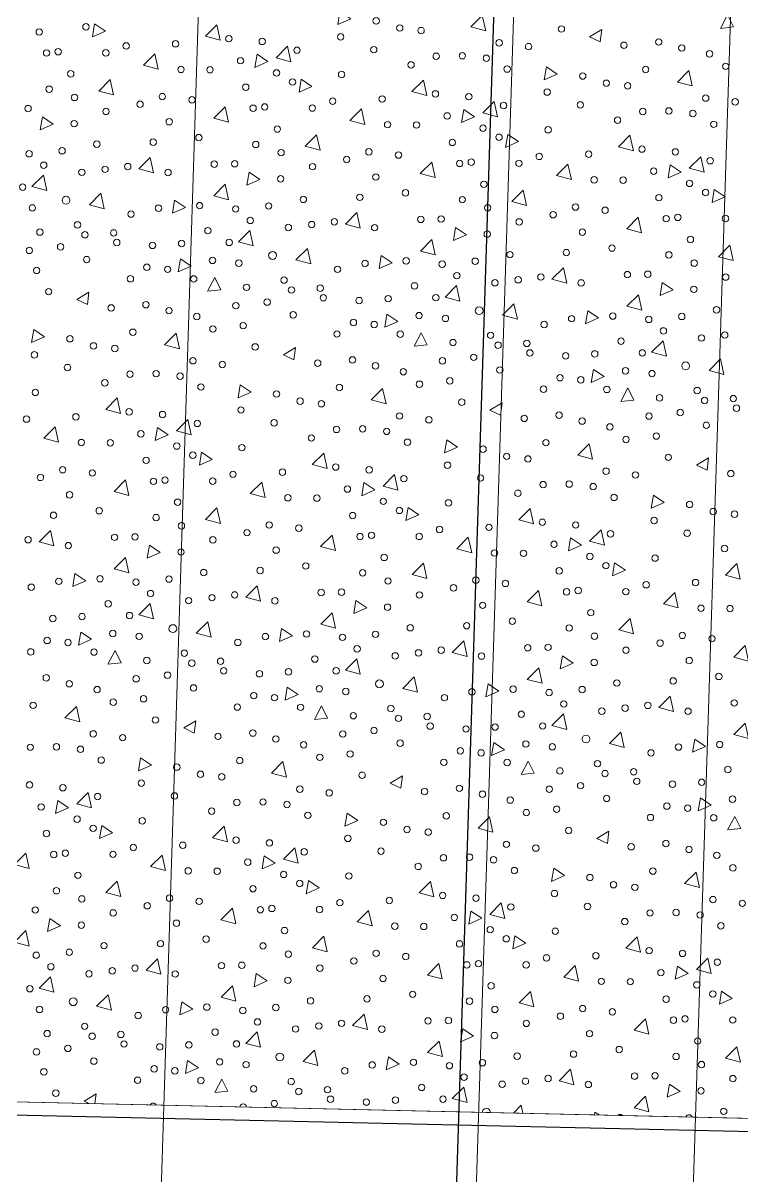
# Model space of a CAD drawing. Extents: x 2536801 to 2538856, y 7112140 to 7131569.
# Drawn here: x 2538134.2 to 2538170.7, y 7125144.8 to 7125203.3 of the extents above; entities that cross this region are included whole.
import ezdxf

# ---------------------------------------------------------------- set-up
doc = ezdxf.new("R2010")
doc.units = 0
doc.header["$LTSCALE"] = 100
doc.header["$MEASUREMENT"] = 0
for name, color, linetype, lineweight in [('D_BOC_XST', 4, 'Continuous', 13), ('D_CTB_1', 2, 'Continuous', 0), ('D_EOS_ML', 7, 'Continuous', 30), ('D_EOT_ML', 7, 'Continuous', 13), ('D_FOC_XST', 4, 'Continuous', 30), ('D_RIPRAP_1', 7, 'Continuous', 0)]:
    doc.layers.add(name, color=color, linetype=linetype, lineweight=lineweight)

msp = doc.modelspace()

# ---------------------------------------------------------------- linework, layer by layer
at = {"layer": 'D_BOC_XST', "lineweight": 0}
msp.add_line((2538065.879, 7125150.105), (2538221.899, 7125146.619), dxfattribs=at)
at = {"layer": 'D_BOC_XST', "lineweight": 0, "flags": 128}
msp.add_lwpolyline([(2538065.879, 7125150.105), (2538221.899, 7125146.619)], dxfattribs=at)
at = {"layer": 'D_CTB_1', "linetype": 'Continuous', "lineweight": 0, "ltscale": 0.025}
for p, q in [((2538079.618, 7122710.126), (2538251.406, 7128101.788)), ((2538132.659, 7124877.256), (2538144.187, 7125239.073))]:
    msp.add_line(p, q, dxfattribs=at)
at = {"layer": 'D_EOS_ML'}
msp.add_line((2537888.539, 7116744.399), (2538250.407, 7128101.82), dxfattribs=at)
at = {"layer": 'D_EOT_ML'}
msp.add_line((2537900.533, 7116744.017), (2538262.4, 7128101.438), dxfattribs=at)
at = {"layer": 'D_FOC_XST'}
msp.add_line((2538065.864, 7125149.438), (2538221.884, 7125145.953), dxfattribs=at)
at = {"layer": 'D_RIPRAP_1', "color": 7, "linetype": 'Continuous', "lineweight": 0}
for p, q in [((2538162.924, 7125202.635), (2538163.537, 7125203.007)), ((2538163.46, 7125202.38), (2538162.924, 7125202.635)), ((2538163.537, 7125203.007), (2538163.46, 7125202.38)), ((2538136.887, 7125189.303), (2538137.5, 7125189.676)), ((2538137.5, 7125189.676), (2538137.423, 7125189.048)), ((2538137.423, 7125189.048), (2538136.887, 7125189.303)), ((2538147.375, 7125186.5), (2538147.988, 7125186.873)), ((2538147.988, 7125186.873), (2538147.911, 7125186.245)), ((2538147.911, 7125186.245), (2538147.375, 7125186.5)), ((2538157.863, 7125183.698), (2538158.476, 7125184.07)), ((2538158.476, 7125184.07), (2538158.399, 7125183.443)), ((2538158.399, 7125183.443), (2538157.863, 7125183.698)), ((2538168.351, 7125180.895), (2538168.964, 7125181.267)), ((2538168.887, 7125180.64), (2538168.351, 7125180.895)), ((2538168.964, 7125181.267), (2538168.887, 7125180.64)), ((2538142.314, 7125167.563), (2538142.927, 7125167.935)), ((2538142.85, 7125167.308), (2538142.314, 7125167.563)), ((2538142.927, 7125167.935), (2538142.85, 7125167.308)), ((2538152.802, 7125164.76), (2538153.415, 7125165.133)), ((2538153.415, 7125165.133), (2538153.338, 7125164.505)), ((2538153.338, 7125164.505), (2538152.802, 7125164.76)), ((2538163.29, 7125161.957), (2538163.903, 7125162.33)), ((2538163.903, 7125162.33), (2538163.826, 7125161.702)), ((2538163.826, 7125161.702), (2538163.29, 7125161.957)), ((2538137.253, 7125148.626), (2538137.866, 7125148.998)), ((2538137.866, 7125148.998), (2538137.805, 7125148.498)), ((2538137.507, 7125148.505), (2538137.253, 7125148.626))]:
    msp.add_line(p, q, dxfattribs=at)
at = {"layer": 'D_RIPRAP_1', "color": 7, "linetype": 'Continuous', "lineweight": 0, "flags": 128}
msp.add_lwpolyline([(2538239.134, 7125173.106, -0.01059), (2538242.367, 7125234.009), (2538042.985, 7125238.706), (2538043.662, 7125214.778, -0.01006), (2538044.155, 7125154.751, 0.000227), (2538044.204, 7125154.73, 0.094213), (2538065.879, 7125150.105), (2538221.899, 7125146.619, 0.08498), (2538238.368, 7125149.062)], format="xyb", close=True, dxfattribs=at)
for points in [[(2538150.134, 7125203.26), (2538150.244, 7125203.922), (2538150.793, 7125203.552)], [(2538157.646, 7125202.948), (2538156.894, 7125203.149), (2538157.474, 7125203.731)], [(2538170.23, 7125203.14), (2538169.564, 7125203.072), (2538169.927, 7125203.757)], [(2538137.68, 7125202.635), (2538137.79, 7125203.296), (2538138.339, 7125202.926)], [(2538144.167, 7125202.468), (2538143.415, 7125202.669), (2538143.995, 7125203.251)], [(2538147.758, 7125201.38), (2538147.006, 7125201.581), (2538147.586, 7125202.163)], [(2538141.02, 7125201.003), (2538140.268, 7125201.204), (2538140.848, 7125201.786)], [(2538145.929, 7125201.092), (2538146.04, 7125201.754), (2538146.589, 7125201.384)], [(2538160.621, 7125200.458), (2538160.732, 7125201.12), (2538161.281, 7125200.749)], [(2538168.134, 7125200.146), (2538167.382, 7125200.346), (2538167.962, 7125200.928)], [(2538138.747, 7125199.689), (2538137.996, 7125199.89), (2538138.576, 7125200.472)], [(2538148.168, 7125199.832), (2538148.278, 7125200.494), (2538148.827, 7125200.123)], [(2538154.655, 7125199.665), (2538153.903, 7125199.866), (2538154.483, 7125200.448)], [(2538144.588, 7125198.306), (2538143.837, 7125198.507), (2538144.417, 7125199.089)], [(2538151.508, 7125198.2), (2538150.756, 7125198.401), (2538151.336, 7125198.983)], [(2538158.245, 7125198.577), (2538157.494, 7125198.778), (2538158.074, 7125199.36)], [(2538135.033, 7125197.914), (2538135.144, 7125198.576), (2538135.693, 7125198.205)], [(2538156.417, 7125198.29), (2538156.528, 7125198.951), (2538157.077, 7125198.581)], [(2538149.235, 7125196.886), (2538148.484, 7125197.087), (2538149.064, 7125197.669)], [(2538158.656, 7125197.029), (2538158.766, 7125197.691), (2538159.315, 7125197.321)], [(2538165.143, 7125196.863), (2538164.391, 7125197.063), (2538164.971, 7125197.645)], [(2538140.787, 7125195.741), (2538140.036, 7125195.941), (2538140.615, 7125196.523)], [(2538155.076, 7125195.503), (2538154.325, 7125195.704), (2538154.905, 7125196.286)], [(2538161.996, 7125195.397), (2538161.244, 7125195.598), (2538161.824, 7125196.18)], [(2538166.905, 7125195.487), (2538167.016, 7125196.149), (2538167.565, 7125195.778)], [(2538168.733, 7125195.775), (2538167.982, 7125195.975), (2538168.562, 7125196.557)], [(2538135.36, 7125194.837), (2538134.608, 7125195.038), (2538135.188, 7125195.62)], [(2538145.521, 7125195.111), (2538145.632, 7125195.773), (2538146.181, 7125195.403)], [(2538144.595, 7125194.373), (2538143.844, 7125194.574), (2538144.423, 7125195.156)], [(2538159.723, 7125194.083), (2538158.972, 7125194.284), (2538159.552, 7125194.866)], [(2538169.144, 7125194.226), (2538169.254, 7125194.888), (2538169.803, 7125194.518)], [(2538138.277, 7125193.917), (2538137.526, 7125194.118), (2538138.105, 7125194.7)], [(2538141.743, 7125193.686), (2538141.854, 7125194.348), (2538142.403, 7125193.978)], [(2538151.275, 7125192.938), (2538150.523, 7125193.139), (2538151.103, 7125193.721)], [(2538165.564, 7125192.701), (2538164.813, 7125192.901), (2538165.393, 7125193.483)], [(2538145.848, 7125192.034), (2538145.096, 7125192.235), (2538145.676, 7125192.817)], [(2538156.009, 7125192.308), (2538156.12, 7125192.97), (2538156.669, 7125192.6)], [(2538155.083, 7125191.57), (2538154.332, 7125191.771), (2538154.911, 7125192.353)], [(2538170.211, 7125191.281), (2538169.46, 7125191.481), (2538170.04, 7125192.063)], [(2538142.032, 7125190.709), (2538142.143, 7125191.37), (2538142.692, 7125191)], [(2538148.765, 7125191.114), (2538148.014, 7125191.315), (2538148.593, 7125191.897)], [(2538152.231, 7125190.883), (2538152.342, 7125191.545), (2538152.891, 7125191.175)], [(2538161.763, 7125190.135), (2538161.011, 7125190.336), (2538161.591, 7125190.918)], [(2538144.193, 7125189.808), (2538143.527, 7125189.74), (2538143.89, 7125190.425)], [(2538156.336, 7125189.232), (2538155.584, 7125189.432), (2538156.164, 7125190.014)], [(2538166.497, 7125189.505), (2538166.608, 7125190.167), (2538167.157, 7125189.797)], [(2538159.253, 7125188.311), (2538158.501, 7125188.512), (2538159.081, 7125189.094)], [(2538165.571, 7125188.767), (2538164.819, 7125188.968), (2538165.399, 7125189.55)], [(2538152.52, 7125187.906), (2538152.631, 7125188.568), (2538153.18, 7125188.197)], [(2538162.719, 7125188.08), (2538162.83, 7125188.742), (2538163.379, 7125188.372)], [(2538134.585, 7125187.126), (2538134.695, 7125187.788), (2538135.244, 7125187.417)], [(2538142.097, 7125186.814), (2538141.345, 7125187.015), (2538141.925, 7125187.597)], [(2538154.681, 7125187.005), (2538154.015, 7125186.937), (2538154.378, 7125187.622)], [(2538166.824, 7125186.429), (2538166.072, 7125186.63), (2538166.652, 7125187.212)], [(2538169.741, 7125185.508), (2538168.989, 7125185.709), (2538169.569, 7125186.291)], [(2538163.008, 7125185.103), (2538163.119, 7125185.765), (2538163.668, 7125185.394)], [(2538145.073, 7125184.323), (2538145.183, 7125184.985), (2538145.732, 7125184.615)], [(2538152.585, 7125184.011), (2538151.833, 7125184.212), (2538152.413, 7125184.794)], [(2538165.169, 7125184.203), (2538164.503, 7125184.134), (2538164.866, 7125184.82)], [(2538139.106, 7125183.531), (2538138.354, 7125183.732), (2538138.934, 7125184.314)], [(2538142.697, 7125182.443), (2538141.945, 7125182.644), (2538142.525, 7125183.226)], [(2538135.959, 7125182.066), (2538135.207, 7125182.266), (2538135.787, 7125182.848)], [(2538140.868, 7125182.155), (2538140.979, 7125182.817), (2538141.528, 7125182.447)], [(2538155.561, 7125181.52), (2538155.671, 7125182.182), (2538156.22, 7125181.812)], [(2538143.107, 7125180.894), (2538143.217, 7125181.556), (2538143.766, 7125181.186)], [(2538149.594, 7125180.728), (2538148.842, 7125180.929), (2538149.422, 7125181.511)], [(2538163.073, 7125181.208), (2538162.321, 7125181.409), (2538162.901, 7125181.991)], [(2538153.185, 7125179.64), (2538152.433, 7125179.841), (2538153.013, 7125180.423)], [(2538139.528, 7125179.369), (2538138.776, 7125179.57), (2538139.356, 7125180.152)], [(2538146.447, 7125179.263), (2538145.695, 7125179.464), (2538146.275, 7125180.046)], [(2538151.356, 7125179.352), (2538151.467, 7125180.014), (2538152.016, 7125179.644)], [(2538166.049, 7125178.717), (2538166.159, 7125179.379), (2538166.708, 7125179.009)], [(2538144.175, 7125177.949), (2538143.423, 7125178.15), (2538144.003, 7125178.732)], [(2538153.595, 7125178.092), (2538153.705, 7125178.753), (2538154.254, 7125178.383)], [(2538160.082, 7125177.925), (2538159.33, 7125178.126), (2538159.91, 7125178.708)], [(2538135.726, 7125176.803), (2538134.975, 7125177.004), (2538135.555, 7125177.586)], [(2538150.015, 7125176.566), (2538149.264, 7125176.767), (2538149.844, 7125177.349)], [(2538163.673, 7125176.837), (2538162.921, 7125177.038), (2538163.501, 7125177.62)], [(2538140.46, 7125176.174), (2538140.571, 7125176.835), (2538141.12, 7125176.465)], [(2538156.935, 7125176.46), (2538156.183, 7125176.661), (2538156.763, 7125177.243)], [(2538161.844, 7125176.549), (2538161.955, 7125177.211), (2538162.504, 7125176.841)], [(2538139.534, 7125175.436), (2538138.783, 7125175.636), (2538139.363, 7125176.218)], [(2538154.662, 7125175.146), (2538153.911, 7125175.347), (2538154.491, 7125175.929)], [(2538164.083, 7125175.289), (2538164.193, 7125175.951), (2538164.742, 7125175.58)], [(2538170.57, 7125175.122), (2538169.818, 7125175.323), (2538170.398, 7125175.905)], [(2538136.682, 7125174.749), (2538136.793, 7125175.411), (2538137.342, 7125175.04)], [(2538146.214, 7125174), (2538145.463, 7125174.201), (2538146.043, 7125174.783)], [(2538160.503, 7125173.763), (2538159.752, 7125173.964), (2538160.332, 7125174.546)], [(2538167.423, 7125173.657), (2538166.671, 7125173.858), (2538167.251, 7125174.44)], [(2538140.787, 7125173.097), (2538140.035, 7125173.298), (2538140.615, 7125173.88)], [(2538150.948, 7125173.371), (2538151.059, 7125174.033), (2538151.608, 7125173.662)], [(2538150.022, 7125172.633), (2538149.271, 7125172.834), (2538149.851, 7125173.416)], [(2538143.704, 7125172.177), (2538142.953, 7125172.377), (2538143.533, 7125172.959)], [(2538165.15, 7125172.343), (2538164.399, 7125172.544), (2538164.979, 7125173.126)], [(2538136.971, 7125171.771), (2538137.082, 7125172.433), (2538137.631, 7125172.063)], [(2538147.17, 7125171.946), (2538147.281, 7125172.608), (2538147.83, 7125172.237)], [(2538139.132, 7125170.871), (2538138.466, 7125170.802), (2538138.829, 7125171.488)], [(2538156.702, 7125171.198), (2538155.951, 7125171.398), (2538156.53, 7125171.98)], [(2538170.991, 7125170.96), (2538170.24, 7125171.161), (2538170.82, 7125171.743)], [(2538151.275, 7125170.294), (2538150.523, 7125170.495), (2538151.103, 7125171.077)], [(2538161.436, 7125170.568), (2538161.547, 7125171.23), (2538162.096, 7125170.86)], [(2538160.51, 7125169.83), (2538159.759, 7125170.031), (2538160.339, 7125170.613)], [(2538154.192, 7125169.374), (2538153.441, 7125169.575), (2538154.021, 7125170.157)], [(2538157.658, 7125169.143), (2538157.769, 7125169.805), (2538158.318, 7125169.435)], [(2538147.459, 7125168.968), (2538147.57, 7125169.63), (2538148.119, 7125169.26)], [(2538167.19, 7125168.395), (2538166.438, 7125168.596), (2538167.018, 7125169.178)], [(2538137.036, 7125167.876), (2538136.284, 7125168.077), (2538136.864, 7125168.659)], [(2538149.62, 7125168.068), (2538148.954, 7125168), (2538149.317, 7125168.685)], [(2538161.763, 7125167.491), (2538161.011, 7125167.692), (2538161.591, 7125168.274)], [(2538170.998, 7125167.027), (2538170.247, 7125167.228), (2538170.826, 7125167.81)], [(2538157.947, 7125166.165), (2538158.058, 7125166.827), (2538158.607, 7125166.457)], [(2538164.68, 7125166.571), (2538163.929, 7125166.772), (2538164.508, 7125167.354)], [(2538168.146, 7125166.34), (2538168.257, 7125167.002), (2538168.806, 7125166.632)], [(2538140.012, 7125165.386), (2538140.122, 7125166.047), (2538140.671, 7125165.677)], [(2538147.524, 7125165.074), (2538146.772, 7125165.274), (2538147.352, 7125165.856)], [(2538160.108, 7125165.265), (2538159.442, 7125165.197), (2538159.805, 7125165.882)], [(2538135.808, 7125163.218), (2538135.918, 7125163.879), (2538136.467, 7125163.509)], [(2538137.636, 7125163.505), (2538136.884, 7125163.706), (2538137.464, 7125164.288)], [(2538168.435, 7125163.363), (2538168.546, 7125164.025), (2538169.095, 7125163.654)], [(2538150.5, 7125162.583), (2538150.61, 7125163.245), (2538151.159, 7125162.874)], [(2538158.012, 7125162.271), (2538157.26, 7125162.472), (2538157.84, 7125163.054)], [(2538170.596, 7125162.462), (2538169.93, 7125162.394), (2538170.293, 7125163.079)], [(2538138.046, 7125161.957), (2538138.157, 7125162.619), (2538138.706, 7125162.249)], [(2538144.533, 7125161.79), (2538143.781, 7125161.991), (2538144.361, 7125162.573)], [(2538134.467, 7125160.431), (2538133.715, 7125160.632), (2538134.295, 7125161.214)], [(2538141.386, 7125160.325), (2538140.634, 7125160.526), (2538141.214, 7125161.108)], [(2538146.295, 7125160.415), (2538146.406, 7125161.077), (2538146.955, 7125160.706)], [(2538148.124, 7125160.703), (2538147.372, 7125160.903), (2538147.952, 7125161.485)], [(2538160.988, 7125159.78), (2538161.098, 7125160.442), (2538161.647, 7125160.072)], [(2538139.114, 7125159.011), (2538138.362, 7125159.212), (2538138.942, 7125159.794)], [(2538148.534, 7125159.154), (2538148.644, 7125159.816), (2538149.194, 7125159.446)], [(2538155.021, 7125158.988), (2538154.269, 7125159.189), (2538154.849, 7125159.771)], [(2538168.5, 7125159.468), (2538167.748, 7125159.669), (2538168.328, 7125160.251)], [(2538158.612, 7125157.9), (2538157.86, 7125158.101), (2538158.44, 7125158.683)], [(2538144.955, 7125157.628), (2538144.203, 7125157.829), (2538144.783, 7125158.411)], [(2538151.874, 7125157.522), (2538151.122, 7125157.723), (2538151.702, 7125158.305)], [(2538156.783, 7125157.612), (2538156.894, 7125158.274), (2538157.443, 7125157.904)], [(2538135.399, 7125157.236), (2538135.51, 7125157.898), (2538136.059, 7125157.528)], [(2538134.473, 7125156.498), (2538133.722, 7125156.699), (2538134.302, 7125157.281)], [(2538149.602, 7125156.209), (2538148.85, 7125156.409), (2538149.43, 7125156.991)], [(2538159.022, 7125156.351), (2538159.132, 7125157.013), (2538159.681, 7125156.643)], [(2538165.509, 7125156.185), (2538164.757, 7125156.386), (2538165.337, 7125156.968)], [(2538141.153, 7125155.063), (2538140.402, 7125155.264), (2538140.982, 7125155.846)], [(2538169.1, 7125155.097), (2538168.348, 7125155.298), (2538168.928, 7125155.88)], [(2538145.887, 7125154.433), (2538145.998, 7125155.095), (2538146.547, 7125154.725)], [(2538155.443, 7125154.826), (2538154.691, 7125155.027), (2538155.271, 7125155.609)], [(2538162.362, 7125154.72), (2538161.61, 7125154.921), (2538162.19, 7125155.503)], [(2538167.271, 7125154.809), (2538167.382, 7125155.471), (2538167.931, 7125155.101)], [(2538135.726, 7125154.159), (2538134.974, 7125154.36), (2538135.554, 7125154.942)], [(2538138.643, 7125153.239), (2538137.892, 7125153.44), (2538138.472, 7125154.022)], [(2538144.961, 7125153.695), (2538144.21, 7125153.896), (2538144.79, 7125154.478)], [(2538160.09, 7125153.406), (2538159.338, 7125153.607), (2538159.918, 7125154.189)], [(2538169.51, 7125153.548), (2538169.62, 7125154.21), (2538170.169, 7125153.84)], [(2538142.109, 7125153.008), (2538142.22, 7125153.67), (2538142.769, 7125153.3)], [(2538151.641, 7125152.26), (2538150.89, 7125152.461), (2538151.47, 7125153.043)], [(2538165.931, 7125152.023), (2538165.179, 7125152.224), (2538165.759, 7125152.806)], [(2538156.375, 7125151.631), (2538156.486, 7125152.292), (2538157.035, 7125151.922)], [(2538146.214, 7125151.357), (2538145.462, 7125151.558), (2538146.042, 7125152.14)], [(2538155.449, 7125150.893), (2538154.698, 7125151.093), (2538155.278, 7125151.675)], [(2538149.131, 7125150.436), (2538148.38, 7125150.637), (2538148.96, 7125151.219)], [(2538170.577, 7125150.603), (2538169.826, 7125150.804), (2538170.406, 7125151.386)], [(2538142.398, 7125150.031), (2538142.509, 7125150.693), (2538143.058, 7125150.322)], [(2538152.597, 7125150.206), (2538152.708, 7125150.868), (2538153.257, 7125150.497)], [(2538162.129, 7125149.457), (2538161.378, 7125149.658), (2538161.958, 7125150.24)], [(2538144.559, 7125149.13), (2538143.893, 7125149.062), (2538144.256, 7125149.748)], [(2538156.702, 7125148.554), (2538155.95, 7125148.755), (2538156.53, 7125149.337)], [(2538166.863, 7125148.828), (2538166.974, 7125149.49), (2538167.523, 7125149.119)], [(2538165.937, 7125148.09), (2538165.186, 7125148.291), (2538165.766, 7125148.873)]]:
    msp.add_lwpolyline(points, close=True, dxfattribs=at)
for points in [[(2538159.056, 7125148.023), (2538159.448, 7125148.416), (2538159.536, 7125148.013)], [(2538163.174, 7125147.931), (2538163.196, 7125148.065), (2538163.401, 7125147.926)]]:
    msp.add_lwpolyline(points, dxfattribs=at)
at = {"layer": 'D_RIPRAP_1', "color": 7, "linetype": 'Continuous', "lineweight": 0}
for centre, radius in [((2538137.349, 7125203.149), 0.163), ((2538152.085, 7125203.453), 0.163), ((2538153.284, 7125203.089), 0.163), ((2538154.365, 7125202.958), 0.163), ((2538161.491, 7125203.039), 0.163), ((2538134.977, 7125202.887), 0.163), ((2538144.606, 7125202.547), 0.163), ((2538146.301, 7125202.407), 0.163), ((2538150.282, 7125202.639), 0.163), ((2538158.33, 7125202.335), 0.163), ((2538166.432, 7125202.377), 0.163), ((2538135.349, 7125201.821), 0.163), ((2538135.937, 7125201.885), 0.163), ((2538138.358, 7125201.828), 0.163), ((2538139.39, 7125202.178), 0.163), ((2538141.9, 7125202.289), 0.163), ((2538148.067, 7125201.958), 0.163), ((2538151.963, 7125201.989), 0.163), ((2538159.824, 7125202.145), 0.163), ((2538164.666, 7125202.213), 0.163), ((2538167.602, 7125202.076), 0.163), ((2538169.013, 7125201.78), 0.163), ((2538145.2, 7125201.43), 0.163), ((2538153.856, 7125201.216), 0.163), ((2538155.135, 7125201.655), 0.163), ((2538156.46, 7125201.681), 0.163), ((2538157.679, 7125201.555), 0.163), ((2538169.833, 7125201.145), 0.163), ((2538136.577, 7125200.762), 0.163), ((2538142.177, 7125200.988), 0.163), ((2538143.649, 7125200.971), 0.163), ((2538147.023, 7125200.808), 0.163), ((2538150.33, 7125200.728), 0.163), ((2538158.737, 7125201.005), 0.163), ((2538162.573, 7125200.65), 0.163), ((2538165.767, 7125200.981), 0.163), ((2538135.484, 7125199.981), 0.163), ((2538145.465, 7125200.084), 0.163), ((2538147.837, 7125200.347), 0.163), ((2538163.772, 7125200.286), 0.163), ((2538164.853, 7125200.155), 0.163), ((2538136.77, 7125199.565), 0.163), ((2538141.229, 7125199.608), 0.163), ((2538142.733, 7125199.444), 0.163), ((2538152.388, 7125199.487), 0.163), ((2538155.094, 7125199.745), 0.163), ((2538156.789, 7125199.604), 0.163), ((2538160.77, 7125199.836), 0.163), ((2538168.818, 7125199.532), 0.163), ((2538134.411, 7125199.001), 0.163), ((2538138.369, 7125198.854), 0.163), ((2538140.098, 7125199.218), 0.163), ((2538145.837, 7125199.018), 0.163), ((2538146.425, 7125199.082), 0.163), ((2538148.846, 7125199.025), 0.163), ((2538149.878, 7125199.375), 0.163), ((2538158.555, 7125199.155), 0.163), ((2538162.451, 7125199.186), 0.163), ((2538165.622, 7125198.852), 0.163), ((2538166.948, 7125198.879), 0.163), ((2538170.312, 7125199.342), 0.163), ((2538136.75, 7125198.235), 0.163), ((2538141.579, 7125198.332), 0.163), ((2538155.688, 7125198.627), 0.163), ((2538164.344, 7125198.413), 0.163), ((2538168.167, 7125198.752), 0.163), ((2538147.065, 7125197.959), 0.163), ((2538152.665, 7125198.185), 0.163), ((2538154.137, 7125198.168), 0.163), ((2538157.511, 7125198.006), 0.163), ((2538160.818, 7125197.925), 0.163), ((2538169.225, 7125198.202), 0.163), ((2538137.902, 7125197.193), 0.163), ((2538140.766, 7125197.297), 0.163), ((2538143.084, 7125197.526), 0.163), ((2538145.972, 7125197.179), 0.163), ((2538155.953, 7125197.281), 0.163), ((2538158.325, 7125197.544), 0.163), ((2538134.462, 7125196.706), 0.163), ((2538136.138, 7125196.859), 0.163), ((2538147.258, 7125196.762), 0.163), ((2538151.716, 7125196.805), 0.163), ((2538153.221, 7125196.641), 0.163), ((2538160.366, 7125196.572), 0.163), ((2538162.876, 7125196.684), 0.163), ((2538165.582, 7125196.942), 0.163), ((2538167.277, 7125196.801), 0.163), ((2538135.205, 7125196.125), 0.163), ((2538138.321, 7125195.917), 0.163), ((2538139.474, 7125196.056), 0.163), ((2538143.865, 7125196.179), 0.163), ((2538144.899, 7125196.199), 0.163), ((2538148.857, 7125196.052), 0.163), ((2538150.586, 7125196.416), 0.163), ((2538156.324, 7125196.215), 0.163), ((2538156.913, 7125196.279), 0.163), ((2538159.334, 7125196.222), 0.163), ((2538169.043, 7125196.352), 0.163), ((2538137.14, 7125195.765), 0.163), ((2538141.518, 7125195.756), 0.163), ((2538147.238, 7125195.433), 0.163), ((2538152.067, 7125195.529), 0.163), ((2538163.153, 7125195.382), 0.163), ((2538164.624, 7125195.366), 0.163), ((2538166.176, 7125195.825), 0.163), ((2538134.137, 7125195.009), 0.163), ((2538153.572, 7125194.723), 0.163), ((2538157.553, 7125195.156), 0.163), ((2538167.999, 7125195.203), 0.163), ((2538168.813, 7125194.741), 0.163), ((2538136.337, 7125194.348), 0.199), ((2538148.39, 7125194.39), 0.163), ((2538151.254, 7125194.494), 0.163), ((2538156.46, 7125194.376), 0.163), ((2538166.441, 7125194.478), 0.163), ((2538134.626, 7125193.957), 0.163), ((2538139.635, 7125193.645), 0.163), ((2538141.033, 7125193.942), 0.163), ((2538143.122, 7125194.075), 0.163), ((2538144.95, 7125193.904), 0.163), ((2538146.626, 7125194.056), 0.163), ((2538157.746, 7125193.96), 0.163), ((2538161.074, 7125193.613), 0.163), ((2538162.204, 7125194.002), 0.163), ((2538163.709, 7125193.838), 0.163), ((2538136.92, 7125193.097), 0.163), ((2538145.693, 7125193.322), 0.163), ((2538147.628, 7125192.962), 0.163), ((2538148.809, 7125193.114), 0.163), ((2538149.962, 7125193.253), 0.163), ((2538152.006, 7125192.954), 0.163), ((2538154.353, 7125193.376), 0.163), ((2538155.387, 7125193.396), 0.163), ((2538159.345, 7125193.249), 0.163), ((2538166.812, 7125193.412), 0.163), ((2538167.401, 7125193.477), 0.163), ((2538169.822, 7125193.42), 0.163), ((2538135.012, 7125192.73), 0.163), ((2538137.299, 7125192.595), 0.163), ((2538138.758, 7125192.689), 0.163), ((2538143.542, 7125192.802), 0.163), ((2538157.726, 7125192.63), 0.163), ((2538162.555, 7125192.726), 0.163), ((2538134.474, 7125191.801), 0.163), ((2538136.062, 7125191.981), 0.163), ((2538138.914, 7125192.202), 0.163), ((2538140.73, 7125192.056), 0.163), ((2538142.207, 7125192.154), 0.163), ((2538144.625, 7125192.206), 0.163), ((2538164.06, 7125191.92), 0.163), ((2538168.041, 7125192.353), 0.163), ((2538137.386, 7125191.335), 0.163), ((2538143.773, 7125191.295), 0.163), ((2538146.825, 7125191.546), 0.199), ((2538153.61, 7125191.272), 0.163), ((2538157.114, 7125191.253), 0.163), ((2538158.878, 7125191.587), 0.163), ((2538161.742, 7125191.691), 0.163), ((2538166.948, 7125191.573), 0.163), ((2538134.847, 7125190.786), 0.163), ((2538140.443, 7125190.945), 0.163), ((2538141.498, 7125190.841), 0.163), ((2538145.114, 7125191.154), 0.163), ((2538150.123, 7125190.842), 0.163), ((2538151.521, 7125191.139), 0.163), ((2538155.438, 7125191.101), 0.163), ((2538168.234, 7125191.157), 0.163), ((2538139.607, 7125190.363), 0.163), ((2538142.821, 7125190.353), 0.163), ((2538147.408, 7125190.295), 0.163), ((2538156.181, 7125190.519), 0.163), ((2538158.116, 7125190.159), 0.163), ((2538159.297, 7125190.312), 0.163), ((2538160.45, 7125190.451), 0.163), ((2538162.494, 7125190.151), 0.163), ((2538164.841, 7125190.573), 0.163), ((2538165.875, 7125190.593), 0.163), ((2538169.833, 7125190.446), 0.163), ((2538135.455, 7125189.707), 0.163), ((2538145.5, 7125189.927), 0.163), ((2538147.787, 7125189.792), 0.163), ((2538149.246, 7125189.886), 0.163), ((2538154.03, 7125189.999), 0.163), ((2538168.214, 7125189.827), 0.163), ((2538138.629, 7125188.881), 0.163), ((2538140.395, 7125189.045), 0.163), ((2538144.962, 7125188.998), 0.163), ((2538146.55, 7125189.178), 0.163), ((2538149.402, 7125189.399), 0.163), ((2538151.218, 7125189.254), 0.163), ((2538152.695, 7125189.351), 0.163), ((2538155.113, 7125189.403), 0.163), ((2538141.565, 7125188.744), 0.163), ((2538142.977, 7125188.448), 0.163), ((2538147.874, 7125188.532), 0.163), ((2538154.261, 7125188.492), 0.163), ((2538155.602, 7125188.351), 0.163), ((2538157.313, 7125188.743), 0.199), ((2538162.009, 7125188.336), 0.163), ((2538164.098, 7125188.47), 0.163), ((2538165.926, 7125188.298), 0.163), ((2538167.602, 7125188.45), 0.163), ((2538169.366, 7125188.784), 0.163), ((2538143.796, 7125187.813), 0.163), ((2538145.335, 7125187.984), 0.163), ((2538150.931, 7125188.142), 0.163), ((2538151.986, 7125188.038), 0.163), ((2538160.611, 7125188.039), 0.163), ((2538166.669, 7125187.716), 0.163), ((2538136.537, 7125187.318), 0.163), ((2538139.73, 7125187.649), 0.163), ((2538150.095, 7125187.56), 0.163), ((2538153.309, 7125187.55), 0.163), ((2538155.988, 7125187.124), 0.163), ((2538157.896, 7125187.492), 0.163), ((2538164.518, 7125187.196), 0.163), ((2538168.604, 7125187.357), 0.163), ((2538169.785, 7125187.509), 0.163), ((2538137.735, 7125186.955), 0.163), ((2538138.816, 7125186.823), 0.163), ((2538145.942, 7125186.904), 0.163), ((2538158.275, 7125186.989), 0.163), ((2538159.734, 7125187.083), 0.163), ((2538159.89, 7125186.597), 0.163), ((2538163.183, 7125186.549), 0.163), ((2538165.601, 7125186.6), 0.163), ((2538134.733, 7125186.504), 0.163), ((2538142.782, 7125186.2), 0.163), ((2538144.275, 7125186.01), 0.163), ((2538149.117, 7125186.078), 0.163), ((2538150.883, 7125186.242), 0.163), ((2538152.053, 7125185.942), 0.163), ((2538155.45, 7125186.195), 0.163), ((2538157.038, 7125186.375), 0.163), ((2538161.706, 7125186.451), 0.163), ((2538167.801, 7125185.94), 0.199), ((2538136.414, 7125185.854), 0.163), ((2538139.586, 7125185.52), 0.163), ((2538140.912, 7125185.547), 0.163), ((2538142.13, 7125185.42), 0.163), ((2538153.465, 7125185.645), 0.163), ((2538158.362, 7125185.73), 0.163), ((2538161.419, 7125185.339), 0.163), ((2538164.749, 7125185.689), 0.163), ((2538166.09, 7125185.548), 0.163), ((2538138.307, 7125185.082), 0.163), ((2538143.188, 7125184.87), 0.163), ((2538150.218, 7125184.846), 0.163), ((2538154.284, 7125185.01), 0.163), ((2538155.823, 7125185.181), 0.163), ((2538160.583, 7125184.757), 0.163), ((2538162.474, 7125185.235), 0.163), ((2538134.781, 7125184.593), 0.163), ((2538147.025, 7125184.516), 0.163), ((2538163.797, 7125184.747), 0.163), ((2538166.476, 7125184.321), 0.163), ((2538168.383, 7125184.689), 0.163), ((2538168.762, 7125184.186), 0.163), ((2538170.222, 7125184.28), 0.163), ((2538139.545, 7125183.61), 0.163), ((2538145.221, 7125183.702), 0.163), ((2538148.223, 7125184.152), 0.163), ((2538149.304, 7125184.02), 0.163), ((2538156.43, 7125184.101), 0.163), ((2538170.378, 7125183.794), 0.163), ((2538134.329, 7125183.24), 0.163), ((2538136.839, 7125183.352), 0.163), ((2538141.24, 7125183.47), 0.163), ((2538143.006, 7125183.02), 0.163), ((2538146.902, 7125183.052), 0.163), ((2538153.27, 7125183.397), 0.163), ((2538154.763, 7125183.207), 0.163), ((2538159.605, 7125183.276), 0.163), ((2538161.371, 7125183.439), 0.163), ((2538162.541, 7125183.139), 0.163), ((2538165.938, 7125183.393), 0.163), ((2538167.526, 7125183.573), 0.163), ((2538140.139, 7125182.493), 0.163), ((2538150.074, 7125182.717), 0.163), ((2538151.399, 7125182.744), 0.163), ((2538152.618, 7125182.617), 0.163), ((2538163.952, 7125182.842), 0.163), ((2538168.85, 7125182.927), 0.163), ((2538137.116, 7125182.05), 0.163), ((2538138.588, 7125182.034), 0.163), ((2538141.962, 7125181.871), 0.163), ((2538148.795, 7125182.279), 0.163), ((2538153.676, 7125182.067), 0.163), ((2538160.706, 7125182.043), 0.163), ((2538164.772, 7125182.207), 0.163), ((2538166.31, 7125182.378), 0.163), ((2538142.776, 7125181.409), 0.163), ((2538145.269, 7125181.79), 0.163), ((2538157.512, 7125181.713), 0.163), ((2538158.711, 7125181.349), 0.163), ((2538166.918, 7125181.298), 0.163), ((2538136.168, 7125180.67), 0.163), ((2538140.404, 7125181.147), 0.163), ((2538150.033, 7125180.807), 0.163), ((2538151.728, 7125180.667), 0.163), ((2538155.709, 7125180.899), 0.163), ((2538159.792, 7125181.218), 0.163), ((2538135.037, 7125180.281), 0.163), ((2538137.672, 7125180.506), 0.163), ((2538140.776, 7125180.081), 0.163), ((2538141.364, 7125180.145), 0.163), ((2538143.786, 7125180.088), 0.163), ((2538144.817, 7125180.437), 0.163), ((2538147.327, 7125180.549), 0.163), ((2538153.494, 7125180.218), 0.163), ((2538157.39, 7125180.249), 0.163), ((2538163.758, 7125180.595), 0.163), ((2538165.251, 7125180.405), 0.163), ((2538170.093, 7125180.473), 0.163), ((2538150.627, 7125179.69), 0.163), ((2538160.562, 7125179.915), 0.163), ((2538161.887, 7125179.941), 0.163), ((2538163.106, 7125179.814), 0.163), ((2538136.518, 7125179.395), 0.163), ((2538142.004, 7125179.022), 0.163), ((2538147.604, 7125179.247), 0.163), ((2538149.076, 7125179.231), 0.163), ((2538152.45, 7125179.068), 0.163), ((2538155.757, 7125178.988), 0.163), ((2538159.283, 7125179.476), 0.163), ((2538164.164, 7125179.265), 0.163), ((2538168, 7125178.91), 0.163), ((2538135.705, 7125178.359), 0.163), ((2538138.023, 7125178.589), 0.163), ((2538150.892, 7125178.344), 0.163), ((2538153.264, 7125178.606), 0.163), ((2538169.199, 7125178.546), 0.163), ((2538170.28, 7125178.415), 0.163), ((2538140.911, 7125178.241), 0.163), ((2538142.198, 7125177.825), 0.163), ((2538146.656, 7125177.867), 0.163), ((2538157.815, 7125177.746), 0.163), ((2538160.521, 7125178.004), 0.163), ((2538162.216, 7125177.864), 0.163), ((2538166.197, 7125178.096), 0.163), ((2538138.804, 7125177.241), 0.163), ((2538139.838, 7125177.261), 0.163), ((2538145.525, 7125177.478), 0.163), ((2538148.16, 7125177.703), 0.163), ((2538151.264, 7125177.278), 0.163), ((2538151.852, 7125177.342), 0.163), ((2538154.273, 7125177.285), 0.163), ((2538155.305, 7125177.635), 0.163), ((2538163.982, 7125177.415), 0.163), ((2538167.878, 7125177.446), 0.163), ((2538134.413, 7125177.119), 0.163), ((2538136.457, 7125176.819), 0.163), ((2538143.796, 7125177.114), 0.163), ((2538147.006, 7125176.592), 0.163), ((2538161.115, 7125176.887), 0.163), ((2538169.771, 7125176.673), 0.163), ((2538142.177, 7125176.495), 0.163), ((2538152.492, 7125176.219), 0.163), ((2538158.092, 7125176.445), 0.163), ((2538159.564, 7125176.428), 0.163), ((2538162.938, 7125176.265), 0.163), ((2538166.245, 7125176.185), 0.163), ((2538143.329, 7125175.452), 0.163), ((2538146.193, 7125175.557), 0.163), ((2538148.511, 7125175.786), 0.163), ((2538151.399, 7125175.438), 0.163), ((2538161.38, 7125175.541), 0.163), ((2538163.752, 7125175.803), 0.163), ((2538135.972, 7125175.005), 0.163), ((2538138.061, 7125175.138), 0.163), ((2538139.889, 7125174.966), 0.163), ((2538141.565, 7125175.119), 0.163), ((2538152.685, 7125175.022), 0.163), ((2538157.144, 7125175.065), 0.163), ((2538158.648, 7125174.901), 0.163), ((2538165.793, 7125174.832), 0.163), ((2538168.303, 7125174.944), 0.163), ((2538134.574, 7125174.708), 0.163), ((2538140.632, 7125174.385), 0.163), ((2538144.901, 7125174.316), 0.163), ((2538149.292, 7125174.439), 0.163), ((2538150.326, 7125174.458), 0.163), ((2538154.284, 7125174.311), 0.163), ((2538156.013, 7125174.675), 0.163), ((2538161.752, 7125174.475), 0.163), ((2538162.34, 7125174.539), 0.163), ((2538164.761, 7125174.482), 0.163), ((2538138.481, 7125173.864), 0.163), ((2538142.567, 7125174.025), 0.163), ((2538143.748, 7125174.177), 0.163), ((2538146.945, 7125174.016), 0.163), ((2538152.665, 7125173.692), 0.163), ((2538157.494, 7125173.789), 0.163), ((2538168.58, 7125173.642), 0.163), ((2538135.669, 7125173.119), 0.163), ((2538137.147, 7125173.217), 0.163), ((2538139.564, 7125173.269), 0.163), ((2538162.98, 7125173.416), 0.163), ((2538170.052, 7125173.625), 0.163), ((2538141.764, 7125172.608), 0.199), ((2538153.817, 7125172.65), 0.163), ((2538156.681, 7125172.754), 0.163), ((2538158.999, 7125172.983), 0.163), ((2538161.887, 7125172.636), 0.163), ((2538135.382, 7125172.007), 0.163), ((2538136.437, 7125171.903), 0.163), ((2538138.712, 7125172.358), 0.163), ((2538140.053, 7125172.217), 0.163), ((2538145.062, 7125171.905), 0.163), ((2538146.46, 7125172.202), 0.163), ((2538148.549, 7125172.335), 0.163), ((2538150.377, 7125172.163), 0.163), ((2538152.053, 7125172.316), 0.163), ((2538163.173, 7125172.219), 0.163), ((2538167.632, 7125172.262), 0.163), ((2538169.136, 7125172.098), 0.163), ((2538134.546, 7125171.426), 0.163), ((2538137.76, 7125171.415), 0.163), ((2538142.347, 7125171.357), 0.163), ((2538151.12, 7125171.582), 0.163), ((2538154.236, 7125171.374), 0.163), ((2538155.389, 7125171.513), 0.163), ((2538159.78, 7125171.636), 0.163), ((2538160.814, 7125171.656), 0.163), ((2538164.772, 7125171.509), 0.163), ((2538166.501, 7125171.873), 0.163), ((2538140.439, 7125170.989), 0.163), ((2538142.726, 7125170.854), 0.163), ((2538144.186, 7125170.949), 0.163), ((2538148.969, 7125171.062), 0.163), ((2538153.055, 7125171.222), 0.163), ((2538157.433, 7125171.213), 0.163), ((2538163.153, 7125170.89), 0.163), ((2538167.982, 7125170.986), 0.163), ((2538141.489, 7125170.241), 0.163), ((2538144.341, 7125170.462), 0.163), ((2538146.157, 7125170.316), 0.163), ((2538147.634, 7125170.414), 0.163), ((2538150.052, 7125170.466), 0.163), ((2538169.487, 7125170.18), 0.163), ((2538135.334, 7125170.107), 0.163), ((2538136.504, 7125169.807), 0.163), ((2538139.901, 7125170.061), 0.163), ((2538142.814, 7125169.595), 0.163), ((2538149.2, 7125169.555), 0.163), ((2538152.252, 7125169.805), 0.199), ((2538164.305, 7125169.847), 0.163), ((2538167.169, 7125169.951), 0.163), ((2538137.916, 7125169.511), 0.163), ((2538140.274, 7125169.046), 0.163), ((2538145.87, 7125169.205), 0.163), ((2538146.925, 7125169.101), 0.163), ((2538150.541, 7125169.414), 0.163), ((2538155.55, 7125169.102), 0.163), ((2538156.948, 7125169.399), 0.163), ((2538159.037, 7125169.532), 0.163), ((2538160.865, 7125169.36), 0.163), ((2538162.541, 7125169.513), 0.163), ((2538134.669, 7125168.712), 0.163), ((2538138.736, 7125168.875), 0.163), ((2538145.034, 7125168.623), 0.163), ((2538148.248, 7125168.613), 0.163), ((2538152.835, 7125168.554), 0.163), ((2538161.608, 7125168.779), 0.163), ((2538163.543, 7125168.419), 0.163), ((2538164.724, 7125168.571), 0.163), ((2538165.877, 7125168.71), 0.163), ((2538167.921, 7125168.411), 0.163), ((2538170.268, 7125168.833), 0.163), ((2538140.882, 7125167.967), 0.163), ((2538150.927, 7125168.186), 0.163), ((2538153.214, 7125168.052), 0.163), ((2538154.674, 7125168.146), 0.163), ((2538159.457, 7125168.259), 0.163), ((2538137.721, 7125167.263), 0.163), ((2538145.822, 7125167.305), 0.163), ((2538150.389, 7125167.258), 0.163), ((2538151.977, 7125167.438), 0.163), ((2538154.829, 7125167.659), 0.163), ((2538156.645, 7125167.513), 0.163), ((2538158.122, 7125167.611), 0.163), ((2538160.54, 7125167.663), 0.163), ((2538139.214, 7125167.073), 0.163), ((2538144.056, 7125167.141), 0.163), ((2538146.992, 7125167.004), 0.163), ((2538148.404, 7125166.708), 0.163), ((2538153.301, 7125166.792), 0.163), ((2538159.688, 7125166.752), 0.163), ((2538162.74, 7125167.003), 0.199), ((2538169.525, 7125166.729), 0.163), ((2538134.525, 7125166.583), 0.163), ((2538135.851, 7125166.609), 0.163), ((2538137.069, 7125166.483), 0.163), ((2538149.223, 7125166.073), 0.163), ((2538150.762, 7125166.243), 0.163), ((2538156.358, 7125166.402), 0.163), ((2538157.413, 7125166.298), 0.163), ((2538161.029, 7125166.611), 0.163), ((2538166.038, 7125166.299), 0.163), ((2538167.436, 7125166.596), 0.163), ((2538138.127, 7125165.933), 0.163), ((2538141.964, 7125165.578), 0.163), ((2538145.157, 7125165.909), 0.163), ((2538155.522, 7125165.82), 0.163), ((2538158.736, 7125165.81), 0.163), ((2538163.323, 7125165.752), 0.163), ((2538169.945, 7125165.456), 0.163), ((2538143.162, 7125165.214), 0.163), ((2538144.243, 7125165.083), 0.163), ((2538151.37, 7125165.164), 0.163), ((2538161.415, 7125165.384), 0.163), ((2538163.702, 7125165.249), 0.163), ((2538165.161, 7125165.343), 0.163), ((2538134.484, 7125164.673), 0.163), ((2538136.18, 7125164.532), 0.163), ((2538140.16, 7125164.764), 0.163), ((2538148.209, 7125164.46), 0.163), ((2538154.544, 7125164.338), 0.163), ((2538156.31, 7125164.502), 0.163), ((2538160.877, 7125164.455), 0.163), ((2538162.465, 7125164.635), 0.163), ((2538165.317, 7125164.856), 0.163), ((2538167.133, 7125164.711), 0.163), ((2538168.61, 7125164.808), 0.163), ((2538137.945, 7125164.083), 0.163), ((2538141.842, 7125164.114), 0.163), ((2538145.013, 7125163.78), 0.163), ((2538146.339, 7125163.807), 0.163), ((2538149.702, 7125164.27), 0.163), ((2538157.48, 7125164.201), 0.163), ((2538158.892, 7125163.905), 0.163), ((2538163.789, 7125163.989), 0.163), ((2538170.176, 7125163.949), 0.163), ((2538135.078, 7125163.555), 0.163), ((2538143.734, 7125163.341), 0.163), ((2538147.557, 7125163.68), 0.163), ((2538148.615, 7125163.13), 0.163), ((2538155.645, 7125163.106), 0.163), ((2538159.711, 7125163.27), 0.163), ((2538161.25, 7125163.44), 0.163), ((2538166.846, 7125163.599), 0.163), ((2538167.901, 7125163.495), 0.163), ((2538136.901, 7125162.934), 0.163), ((2538140.209, 7125162.853), 0.163), ((2538152.452, 7125162.775), 0.163), ((2538166.01, 7125163.017), 0.163), ((2538169.224, 7125163.007), 0.163), ((2538135.343, 7125162.209), 0.163), ((2538137.716, 7125162.472), 0.163), ((2538150.648, 7125161.961), 0.163), ((2538153.65, 7125162.412), 0.163), ((2538154.731, 7125162.28), 0.163), ((2538161.858, 7125162.361), 0.163), ((2538139.756, 7125161.5), 0.163), ((2538142.266, 7125161.612), 0.163), ((2538144.972, 7125161.87), 0.163), ((2538146.667, 7125161.729), 0.163), ((2538158.697, 7125161.657), 0.163), ((2538160.19, 7125161.467), 0.163), ((2538165.032, 7125161.535), 0.163), ((2538166.798, 7125161.699), 0.163), ((2538167.968, 7125161.399), 0.163), ((2538135.715, 7125161.143), 0.163), ((2538136.303, 7125161.207), 0.163), ((2538138.725, 7125161.15), 0.163), ((2538148.433, 7125161.28), 0.163), ((2538152.329, 7125161.311), 0.163), ((2538155.501, 7125160.977), 0.163), ((2538156.827, 7125161.004), 0.163), ((2538158.045, 7125160.877), 0.163), ((2538169.38, 7125161.102), 0.163), ((2538142.543, 7125160.31), 0.163), ((2538144.015, 7125160.293), 0.163), ((2538145.566, 7125160.753), 0.163), ((2538154.222, 7125160.538), 0.163), ((2538159.103, 7125160.327), 0.163), ((2538166.133, 7125160.303), 0.163), ((2538170.199, 7125160.467), 0.163), ((2538136.943, 7125160.084), 0.163), ((2538147.389, 7125160.131), 0.163), ((2538148.204, 7125159.669), 0.163), ((2538150.697, 7125160.05), 0.163), ((2538162.94, 7125159.973), 0.163), ((2538164.138, 7125159.609), 0.163), ((2538135.85, 7125159.304), 0.163), ((2538145.831, 7125159.406), 0.163), ((2538155.46, 7125159.067), 0.163), ((2538161.136, 7125159.159), 0.163), ((2538165.219, 7125159.477), 0.163), ((2538137.137, 7125158.888), 0.163), ((2538140.464, 7125158.541), 0.163), ((2538141.595, 7125158.93), 0.163), ((2538143.099, 7125158.766), 0.163), ((2538150.244, 7125158.697), 0.163), ((2538152.754, 7125158.809), 0.163), ((2538157.155, 7125158.926), 0.163), ((2538158.921, 7125158.477), 0.163), ((2538162.817, 7125158.508), 0.163), ((2538169.185, 7125158.854), 0.163), ((2538170.678, 7125158.664), 0.163), ((2538134.777, 7125158.324), 0.163), ((2538138.735, 7125158.177), 0.163), ((2538146.203, 7125158.34), 0.163), ((2538146.791, 7125158.405), 0.163), ((2538149.213, 7125158.348), 0.163), ((2538156.054, 7125157.95), 0.163), ((2538165.989, 7125158.174), 0.163), ((2538167.315, 7125158.201), 0.163), ((2538168.533, 7125158.074), 0.163), ((2538137.117, 7125157.558), 0.163), ((2538141.945, 7125157.654), 0.163), ((2538147.431, 7125157.281), 0.163), ((2538153.031, 7125157.507), 0.163), ((2538154.503, 7125157.491), 0.163), ((2538157.877, 7125157.328), 0.163), ((2538164.71, 7125157.736), 0.163), ((2538169.591, 7125157.524), 0.163), ((2538143.45, 7125156.848), 0.163), ((2538158.692, 7125156.866), 0.163), ((2538161.184, 7125157.247), 0.163), ((2538136.504, 7125156.181), 0.163), ((2538138.268, 7125156.515), 0.163), ((2538141.132, 7125156.619), 0.163), ((2538146.338, 7125156.501), 0.163), ((2538147.625, 7125156.085), 0.163), ((2538152.083, 7125156.127), 0.163), ((2538156.319, 7125156.604), 0.163), ((2538165.948, 7125156.264), 0.163), ((2538167.643, 7125156.124), 0.163), ((2538134.828, 7125156.029), 0.163), ((2538144.231, 7125155.501), 0.163), ((2538145.265, 7125155.521), 0.163), ((2538150.952, 7125155.738), 0.163), ((2538153.587, 7125155.963), 0.163), ((2538156.691, 7125155.538), 0.163), ((2538157.279, 7125155.602), 0.163), ((2538159.701, 7125155.545), 0.163), ((2538160.732, 7125155.894), 0.163), ((2538163.242, 7125156.006), 0.163), ((2538169.409, 7125155.675), 0.163), ((2538135.571, 7125155.447), 0.163), ((2538137.506, 7125155.087), 0.163), ((2538138.687, 7125155.24), 0.163), ((2538139.84, 7125155.379), 0.163), ((2538141.884, 7125155.079), 0.163), ((2538149.223, 7125155.374), 0.163), ((2538166.542, 7125155.147), 0.163), ((2538134.503, 7125154.331), 0.163), ((2538147.605, 7125154.755), 0.163), ((2538152.433, 7125154.852), 0.163), ((2538157.919, 7125154.479), 0.163), ((2538163.519, 7125154.704), 0.163), ((2538164.991, 7125154.688), 0.163), ((2538168.365, 7125154.525), 0.163), ((2538151.62, 7125153.816), 0.163), ((2538153.938, 7125154.046), 0.163), ((2538166.807, 7125153.801), 0.163), ((2538169.179, 7125154.063), 0.163), ((2538134.992, 7125153.279), 0.163), ((2538136.703, 7125153.671), 0.199), ((2538141.399, 7125153.264), 0.163), ((2538143.489, 7125153.398), 0.163), ((2538145.316, 7125153.226), 0.163), ((2538146.992, 7125153.378), 0.163), ((2538148.756, 7125153.712), 0.163), ((2538156.826, 7125153.698), 0.163), ((2538158.113, 7125153.282), 0.163), ((2538162.571, 7125153.324), 0.163), ((2538164.075, 7125153.16), 0.163), ((2538140.001, 7125152.967), 0.163), ((2538146.059, 7125152.644), 0.163), ((2538150.328, 7125152.576), 0.163), ((2538154.719, 7125152.698), 0.163), ((2538155.753, 7125152.718), 0.163), ((2538161.44, 7125152.935), 0.163), ((2538167.179, 7125152.735), 0.163), ((2538167.767, 7125152.799), 0.163), ((2538170.189, 7125152.742), 0.163), ((2538135.378, 7125152.052), 0.163), ((2538137.286, 7125152.42), 0.163), ((2538139.125, 7125152.011), 0.163), ((2538143.908, 7125152.124), 0.163), ((2538147.994, 7125152.285), 0.163), ((2538149.175, 7125152.437), 0.163), ((2538152.372, 7125152.276), 0.163), ((2538159.711, 7125152.571), 0.163), ((2538162.921, 7125152.049), 0.163), ((2538137.665, 7125151.917), 0.163), ((2538139.28, 7125151.525), 0.163), ((2538142.574, 7125151.477), 0.163), ((2538144.991, 7125151.528), 0.163), ((2538158.093, 7125151.952), 0.163), ((2538168.407, 7125151.676), 0.163), ((2538134.84, 7125151.123), 0.163), ((2538136.429, 7125151.303), 0.163), ((2538141.096, 7125151.379), 0.163), ((2538147.191, 7125150.868), 0.199), ((2538159.244, 7125150.909), 0.163), ((2538162.108, 7125151.013), 0.163), ((2538164.426, 7125151.243), 0.163), ((2538167.314, 7125150.895), 0.163), ((2538137.753, 7125150.658), 0.163), ((2538140.81, 7125150.267), 0.163), ((2538144.139, 7125150.617), 0.163), ((2538145.48, 7125150.476), 0.163), ((2538151.887, 7125150.462), 0.163), ((2538153.977, 7125150.595), 0.163), ((2538155.804, 7125150.423), 0.163), ((2538157.48, 7125150.575), 0.163), ((2538168.6, 7125150.479), 0.163), ((2538135.213, 7125150.109), 0.163), ((2538139.973, 7125149.685), 0.163), ((2538141.864, 7125150.163), 0.163), ((2538143.187, 7125149.675), 0.163), ((2538150.489, 7125150.165), 0.163), ((2538156.547, 7125149.841), 0.163), ((2538160.816, 7125149.773), 0.163), ((2538165.207, 7125149.896), 0.163), ((2538166.241, 7125149.915), 0.163), ((2538170.199, 7125149.768), 0.163), ((2538145.866, 7125149.249), 0.163), ((2538147.774, 7125149.617), 0.163), ((2538148.153, 7125149.114), 0.163), ((2538149.613, 7125149.208), 0.163), ((2538154.396, 7125149.321), 0.163), ((2538158.482, 7125149.482), 0.163), ((2538159.663, 7125149.634), 0.163), ((2538162.86, 7125149.473), 0.163), ((2538168.58, 7125149.149), 0.163), ((2538135.821, 7125149.029), 0.163), ((2538146.916, 7125148.501), 0.163), ((2538149.768, 7125148.722), 0.163), ((2538151.584, 7125148.576), 0.163), ((2538153.062, 7125148.674), 0.163), ((2538155.479, 7125148.725), 0.163), ((2538169.732, 7125148.107), 0.163)]:
    msp.add_circle(centre, radius, dxfattribs=at)
for centre, radius, start, end in [((2538140.761, 7125148.367), 0.163, 22.18832, 155.25196), ((2538145.328, 7125148.32), 0.163, 2.08437, 175.35591), ((2538157.679, 7125148.065), 0.199, 355.56166, 181.87862), ((2538164.464, 7125147.792), 0.163, 41.40562, 136.03466), ((2538167.968, 7125147.773), 0.163, 17.15537, 160.28491)]:
    msp.add_arc(centre, radius, start, end, dxfattribs=at)

doc.saveas('drawing.dxf')
